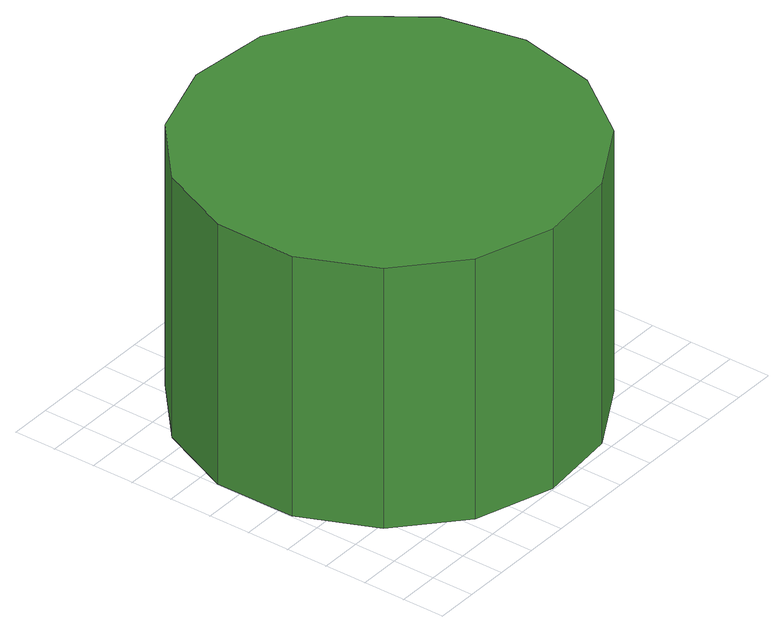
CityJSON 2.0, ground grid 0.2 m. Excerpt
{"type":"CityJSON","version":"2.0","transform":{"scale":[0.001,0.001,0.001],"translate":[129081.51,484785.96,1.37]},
"CityObjects":{
"tree1":{"type":"SolitaryVegetationObject","attributes":{"function":"something"},"geometry":[{"type":"MultiSurface","lod":"1","boundaries":[[[0,1,2,3,4,5,6,7,8,9,10,11,12,13,14]],[[15,16,17,18,19,20,21,22,23,24,25,26,27,28,29]],[[0,29,28,1]],[[1,28,27,2]],[[2,27,26,3]],[[3,26,25,4]],[[4,25,24,5]],[[5,24,23,6]],[[6,23,22,7]],[[7,22,21,8]],[[8,21,20,9]],[[9,20,19,10]],[[10,19,18,11]],[[11,18,17,12]],[[12,17,16,13]],[[13,16,15,14]],[[14,15,29,0]]]}]}
},
"vertices":[
[1836,925,1292],[1756,1302,1292],[1530,1614,1292],[1196,1806,1292],[813,1846,1292],[447,1727,1292],[161,1470,1292],[5,1118,1292],[5,733,1292],[161,381,1292],[447,124,1292],[813,5,1292],[1196,45,1292],[1530,237,1292],[1756,549,1292],[1756,549,2],[1530,237,2],[1196,45,2],[813,5,2],[447,124,2],[161,381,2],[5,733,2],[5,1118,2],[161,1470,2],[447,1727,2],[813,1846,2],[1196,1806,2],[1530,1614,2],[1756,1302,2],[1836,925,2]
]}
